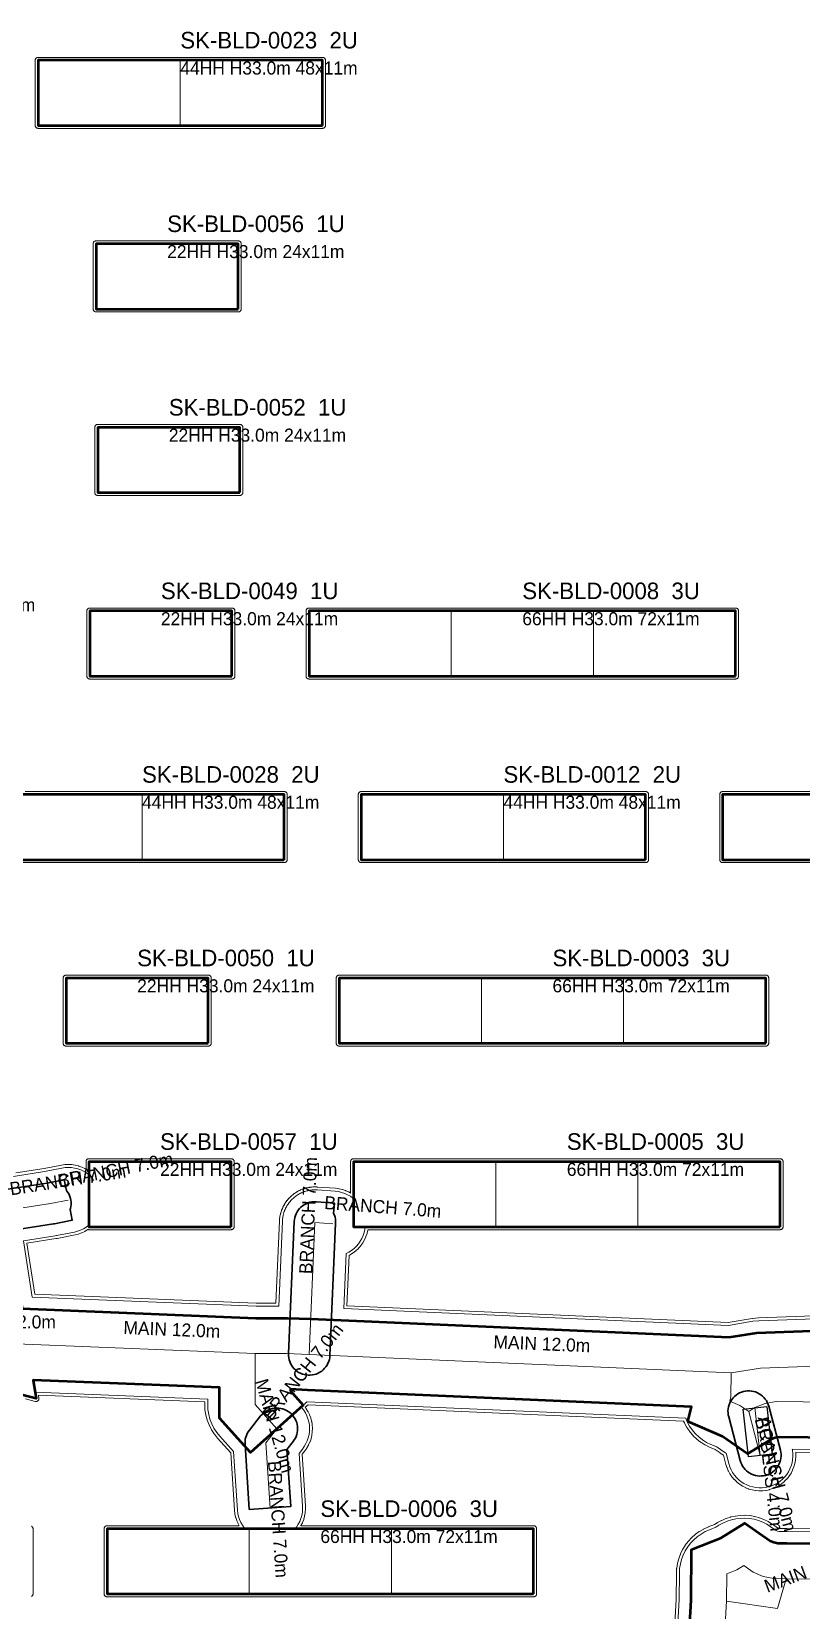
# Model space of a CAD drawing. Header units: metres. Extents: x 10 to 560, y 290 to 670.
# Drawn here: x 88.9 to 153.8, y 362.1 to 495.4 of the extents above; entities that cross this region are included whole.
import ezdxf

# ---------------------------------------------------------------- set-up
doc = ezdxf.new("R2010")
doc.units = ezdxf.units.M
for name, color, linetype, lineweight in [('A-BUILDING-LABEL', 7, 'CONTINUOUS', 18), ('A-BUILDING-OUTLINE', 7, 'CONTINUOUS', 50), ('A-UNIT-LINE', 4, 'CONTINUOUS', 18), ('C-ROAD-ACCESS', 4, 'CONTINUOUS', 25), ('C-ROAD-BRANCH', 2, 'CONTINUOUS', 35), ('C-ROAD-CENTER', 8, 'CONTINUOUS', 18), ('C-ROAD-LABEL', 2, 'CONTINUOUS', 18), ('C-ROAD-MAIN', 30, 'CONTINUOUS', 50), ('C-SIDEWALK', 8, 'CONTINUOUS', 18), ('L-OPEN-SPACE', 8, 'CONTINUOUS', 13)]:
    doc.layers.add(name, color=color, linetype=linetype, lineweight=lineweight)

msp = doc.modelspace()

# ---------------------------------------------------------------- linework, layer by layer
at = {"layer": 'A-BUILDING-OUTLINE'}
for points in [[(113.42, 487.48), (113.42, 492.98), (89.42, 492.98), (89.42, 487.48)], [(106.31, 471.98), (106.31, 477.48), (94.31, 477.48), (94.31, 471.98)], [(106.45, 456.48), (106.45, 461.98), (94.45, 461.98), (94.45, 456.48)], [(105.78, 440.98), (105.78, 446.48), (93.78, 446.48), (93.78, 440.98)], [(148.28, 440.98), (148.28, 446.48), (112.28, 446.48), (112.28, 440.98)], [(110.19, 425.48), (110.19, 430.98), (86.19, 430.98), (86.19, 425.48)], [(140.69, 425.48), (140.69, 430.98), (116.69, 430.98), (116.69, 425.48)], [(171.19, 425.48), (171.19, 430.98), (147.19, 430.98), (147.19, 425.48)], [(103.78, 409.98), (103.78, 415.48), (91.78, 415.48), (91.78, 409.98)], [(150.83, 409.98), (150.83, 415.48), (114.83, 415.48), (114.83, 409.98)], [(105.71, 394.48), (105.71, 399.98), (93.71, 399.98), (93.71, 394.48)], [(152.04, 394.48), (152.04, 399.98), (116.04, 399.98), (116.04, 394.48)], [(131.24, 363.48), (131.24, 368.98), (95.24, 368.98), (95.24, 363.48)]]:
    msp.add_lwpolyline(points, close=True, dxfattribs=at)
at = {"layer": 'A-UNIT-LINE'}
for points in [[(101.42, 487.48), (101.42, 492.98)], [(124.28, 440.98), (124.28, 446.48)], [(136.28, 440.98), (136.28, 446.48)], [(98.19, 425.48), (98.19, 430.98)], [(128.69, 425.48), (128.69, 430.98)], [(126.83, 409.98), (126.83, 415.48)], [(138.83, 409.98), (138.83, 415.48)], [(128.04, 394.48), (128.04, 399.98)], [(140.04, 394.48), (140.04, 399.98)], [(107.24, 363.48), (107.24, 368.98)], [(119.24, 363.48), (119.24, 368.98)]]:
    msp.add_lwpolyline(points, dxfattribs=at)
at = {"layer": 'C-ROAD-ACCESS'}
msp.add_lwpolyline([(148.93, 379.09), (150.91, 379.32), (151.36, 375.29), (149.38, 375.07)], close=True, dxfattribs=at)
at = {"layer": 'C-ROAD-BRANCH'}
msp.add_lwpolyline([(83.53, 397.14), (90.15, 398.17), (91.62, 398.46), (91.8, 397.56), (91.85, 397.5), (91.94, 397.36), (92.03, 397.21), (92.09, 397.05), (92.14, 396.88), (92.18, 396.72), (92.2, 396.55), (92.2, 396.37), (92.18, 396.2), (92.15, 396.03), (92.12, 395.93), (92.3, 395.03), (90.79, 394.73), (90.79, 394.73), (90.72, 394.72), (84.07, 393.68)], dxfattribs=at)
for points in [[(111.37, 395.89), (111.48, 396.02), (111.6, 396.14), (111.73, 396.25), (111.88, 396.35), (112.03, 396.43), (112.18, 396.5), (112.35, 396.55), (112.52, 396.58), (112.69, 396.6), (112.86, 396.6), (112.92, 396.59), (112.92, 396.6), (114.42, 396.48), (114.36, 395.61), (114.36, 395.61), (114.43, 395.45), (114.48, 395.29), (114.51, 395.12), (114.53, 394.95), (114.53, 394.77), (114.04, 383.62), (114.03, 383.45), (114, 383.28), (113.95, 383.12), (113.88, 382.96), (113.8, 382.81), (113.71, 382.66), (113.6, 382.53), (113.48, 382.41), (113.35, 382.3), (113.2, 382.2), (113.05, 382.12), (112.89, 382.05), (112.73, 382), (112.56, 381.97), (112.39, 381.95), (112.22, 381.95), (112.05, 381.97), (111.88, 382), (111.72, 382.05), (111.56, 382.11), (111.4, 382.19), (111.26, 382.29), (111.13, 382.4), (111.01, 382.52), (110.9, 382.65), (110.8, 382.79), (110.72, 382.94), (110.65, 383.1), (110.6, 383.26), (110.57, 383.43), (110.55, 383.6), (110.55, 383.78), (111.03, 394.93), (111.05, 395.1), (111.08, 395.27), (111.13, 395.43), (111.2, 395.59), (111.28, 395.74)], [(152.03, 374.61), (151.96, 374.46), (151.88, 374.3), (151.79, 374.16), (151.68, 374.02), (151.56, 373.9), (151.43, 373.79), (151.29, 373.69), (151.14, 373.61), (150.98, 373.54), (150.82, 373.49), (150.65, 373.46), (150.48, 373.44), (150.31, 373.43), (150.14, 373.45), (149.97, 373.48), (149.8, 373.53), (149.64, 373.59), (149.49, 373.67), (149.35, 373.76), (149.21, 373.87), (149.09, 373.99), (148.98, 374.12), (148.88, 374.26), (148.8, 374.41), (148.73, 374.57), (148.68, 374.74), (147.7, 378.43), (147.66, 378.6), (147.65, 378.77), (147.64, 378.94), (147.66, 379.11), (147.69, 379.28), (147.74, 379.45), (147.8, 379.61), (147.88, 379.76), (147.97, 379.9), (148.08, 380.04), (148.2, 380.16), (148.33, 380.27), (148.47, 380.37), (148.62, 380.45), (148.78, 380.52), (148.94, 380.57), (149.11, 380.61), (149.28, 380.63), (149.46, 380.63), (149.63, 380.61), (149.8, 380.58), (149.96, 380.54), (150.12, 380.47), (150.27, 380.39), (150.42, 380.3), (150.55, 380.19), (150.67, 380.07), (150.78, 379.94), (150.88, 379.8), (150.96, 379.65), (151.03, 379.49), (151.08, 379.33), (152.06, 375.63), (152.1, 375.46), (152.12, 375.29), (152.12, 375.12), (152.1, 374.95), (152.07, 374.78)], [(106.9, 376.54), (106.94, 376.71), (107, 376.87), (107.07, 377.03), (107.15, 377.18), (107.25, 377.32), (108.2, 378.51), (108.32, 378.64), (108.44, 378.76), (108.58, 378.86), (108.72, 378.95), (108.88, 379.03), (109.04, 379.09), (109.2, 379.13), (109.37, 379.16), (109.55, 379.17), (109.72, 379.17), (109.89, 379.15), (110.05, 379.11), (110.22, 379.05), (110.37, 378.98), (110.52, 378.89), (110.66, 378.79), (110.79, 378.68), (110.91, 378.56), (111.01, 378.42), (111.1, 378.27), (111.18, 378.12), (111.24, 377.96), (111.28, 377.79), (111.31, 377.62), (111.32, 377.45), (111.32, 377.28), (111.29, 377.11), (111.26, 376.94), (111.2, 376.78), (111.13, 376.62), (111.04, 376.48), (110.94, 376.34), (110.42, 375.67), (110.74, 370.85), (107.24, 370.62), (106.88, 376.11), (106.88, 376.11), (106.88, 376.2), (106.88, 376.37)]]:
    msp.add_lwpolyline(points, close=True, dxfattribs=at)
at = {"layer": 'C-ROAD-CENTER'}
for points in [[(147.92, 382.14), (150.39, 382.55), (179.1, 383.58), (181.15, 413.11), (181.35, 425.21), (181.52, 432.83), (181.73, 442.6), (182.38, 471.97), (182.62, 475.18), (183.81, 491.04)], [(83.8, 395.41), (90.45, 396.45)], [(90.45, 396.45), (91.96, 396.74)], [(112.3, 383.7), (112.78, 394.85)], [(112.78, 394.85), (114.29, 394.74)], [(107.73, 383.78), (85.47, 384.68)], [(107.73, 383.78), (110.39, 383.78), (112.3, 383.7), (147.92, 382.14)], [(109.57, 377.42), (107.73, 379.47), (107.73, 383.78)], [(147.92, 382.14), (147.88, 380.14), (147.79, 379.77), (148.64, 379.4), (149.39, 378.88), (149.92, 379.21), (150.78, 379.55), (151.7, 379.72), (176.63, 379.43)], [(149.39, 378.88), (150.37, 375.18)], [(150.37, 375.18), (149.92, 379.21)], [(109.57, 377.42), (108.63, 376.23)], [(108.63, 376.23), (108.99, 370.73)], [(176.45, 364.47), (152.56, 364.76), (151.52, 364.77), (150.61, 364.96), (149.76, 365.33), (148.97, 365.87), (148.4, 365.52), (147.54, 365.18), (147.51, 362.86)], [(147.51, 362.86), (151.82, 362.25), (152.56, 364.76)], [(147.51, 362.86), (145.67, 330.05)]]:
    msp.add_lwpolyline(points, dxfattribs=at)
at = {"layer": 'C-ROAD-MAIN'}
for points in [[(176.3, 376.43), (151.96, 376.72), (151.63, 376.66), (151.27, 376.52), (149.3, 375.3), (147.18, 376.77), (144.24, 378.04), (144.56, 379.29), (112.16, 380.7), (110.73, 380.76), (110.73, 380.63), (111.8, 379.43), (107.34, 375.42), (104.73, 378.32), (104.73, 380.9), (89, 381.53), (89.24, 379.98), (67.24, 385.48), (67.66, 388.4), (81.94, 387.82), (80.83, 394.95), (78.68, 408.78), (78.68, 505.01)], [(84.68, 504.38), (84.68, 409.24), (86.76, 395.87), (88.06, 387.58), (88.06, 387.58), (88.06, 387.58), (107.79, 386.78), (110.46, 386.78), (112.43, 386.7), (147.74, 385.15), (150.08, 385.54), (176.29, 386.48), (178.15, 413.24), (178.35, 425.27), (178.52, 432.9), (178.74, 442.67), (179.38, 472.11), (179.63, 475.41), (180.8, 490.99), (179.27, 504.93)], [(142.83, 332.92), (144.52, 362.96), (144.56, 367.23), (147.06, 368.22), (149.06, 369.45), (151.21, 367.97), (151.52, 367.84), (151.85, 367.77), (152.6, 367.76), (176.19, 367.48)]]:
    msp.add_lwpolyline(points, dxfattribs=at)
at = {"layer": 'C-SIDEWALK'}
for points in [[(87.33, 398.74), (89.97, 399.16), (91.43, 399.44), (91.69, 399.48), (91.96, 399.49), (92.23, 399.48), (92.5, 399.44), (92.76, 399.37), (93.02, 399.28), (93.26, 399.17), (93.49, 399.03), (93.71, 398.87), (93.71, 398.86), (93.71, 394.62), (93.7, 394.61), (93.48, 394.45), (93.25, 394.32), (93, 394.2), (92.75, 394.11), (92.49, 394.04), (90.98, 393.75), (90.93, 393.74), (90.87, 393.73), (88.17, 393.31), (88.92, 388.54), (107.81, 387.78), (109.72, 387.78), (110.04, 394.97), (110.04, 395.01), (110.04, 395.06), (110.05, 395.15), (110.06, 395.24), (110.07, 395.28), (110.07, 395.33), (110.09, 395.42), (110.11, 395.5), (110.12, 395.55), (110.13, 395.59), (110.16, 395.68), (110.19, 395.76), (110.21, 395.8), (110.22, 395.85), (110.26, 395.93), (110.29, 396.01), (110.31, 396.05), (110.33, 396.09), (110.37, 396.17), (110.42, 396.25), (110.44, 396.29), (110.46, 396.33), (110.52, 396.4), (110.57, 396.48), (110.59, 396.51), (110.62, 396.55), (110.68, 396.62), (110.74, 396.69), (110.77, 396.72), (110.8, 396.75), (110.86, 396.81), (110.93, 396.88), (110.96, 396.91), (110.99, 396.94), (111.06, 396.99), (111.13, 397.05), (111.17, 397.08), (111.2, 397.1), (111.28, 397.15), (111.36, 397.2), (111.4, 397.22), (111.43, 397.25), (111.51, 397.29), (111.59, 397.33), (111.63, 397.35), (111.67, 397.37), (111.76, 397.4), (111.84, 397.44), (111.88, 397.45), (111.93, 397.46), (112.01, 397.49), (112.1, 397.51), (112.14, 397.52), (112.19, 397.54), (112.28, 397.55), (112.37, 397.57), (112.41, 397.57), (112.45, 397.58), (112.54, 397.59), (112.63, 397.6), (112.68, 397.6), (112.72, 397.6), (112.81, 397.6), (112.9, 397.6), (112.95, 397.59), (112.99, 397.59), (114.5, 397.48), (114.77, 397.45), (115.03, 397.39), (115.29, 397.3), (115.53, 397.19), (115.77, 397.06), (115.99, 396.9), (116.04, 396.85), (116.04, 394.48), (117.03, 394.48), (117, 394.26), (116.94, 394), (116.86, 393.74), (116.75, 393.5), (116.61, 393.26), (116.46, 393.04), (116.28, 392.84), (116.08, 392.65), (115.87, 392.49), (115.64, 392.34), (115.42, 392.23), (115.22, 387.57), (147.68, 386.16), (149.73, 386.5), (150.24, 386.55), (175.36, 387.45)], [(87.03, 394.14), (90.72, 394.72), (90.79, 394.73), (90.79, 394.73), (92.3, 395.03), (92.12, 395.93), (92.15, 396.03), (92.18, 396.2), (92.2, 396.37), (92.2, 396.55), (92.18, 396.72), (92.14, 396.88), (92.09, 397.05), (92.03, 397.21), (91.94, 397.36), (91.85, 397.5), (91.8, 397.56), (91.62, 398.46), (90.15, 398.17), (86.49, 397.6)], [(176.29, 386.48), (150.08, 385.54), (147.74, 385.15), (114.18, 386.62), (114.53, 394.77), (114.53, 394.95), (114.51, 395.12), (114.48, 395.29), (114.43, 395.45), (114.36, 395.61), (114.36, 395.61), (114.42, 396.48), (112.92, 396.6), (112.92, 396.59), (112.86, 396.6), (112.69, 396.6), (112.52, 396.58), (112.35, 396.55), (112.18, 396.5), (112.03, 396.43), (111.88, 396.35), (111.73, 396.25), (111.6, 396.14), (111.48, 396.02), (111.37, 395.89), (111.28, 395.74), (111.2, 395.59), (111.13, 395.43), (111.08, 395.27), (111.05, 395.1), (111.03, 394.93), (110.68, 386.77), (110.46, 386.78), (107.79, 386.78), (88.06, 387.58)], [(176.19, 375.43), (153.07, 375.71), (153.08, 375.62), (153.11, 375.35), (153.12, 375.08), (153.1, 374.81), (153.05, 374.55), (152.97, 374.29), (152.87, 374.04), (152.75, 373.8), (152.6, 373.57), (152.43, 373.36), (152.24, 373.17), (152.04, 373), (151.81, 372.84), (151.58, 372.71), (151.33, 372.61), (151.07, 372.52), (150.81, 372.47), (150.54, 372.44), (150.27, 372.43), (150, 372.46), (149.74, 372.51), (149.48, 372.58), (149.23, 372.68), (148.99, 372.81), (148.76, 372.95), (148.55, 373.12), (148.36, 373.31), (148.18, 373.52), (148.03, 373.74), (147.9, 373.97), (147.79, 374.22), (147.71, 374.48), (147.48, 375.37), (147.44, 375.39), (147.12, 375.59), (146.69, 375.89), (146.19, 376.1), (145.83, 376.28), (145.49, 376.5), (145.17, 376.75), (144.88, 377.02), (144.62, 377.33), (144.39, 377.66), (144.19, 378.02), (144.07, 378.31), (112.12, 379.7), (112.11, 379.7), (111.62, 379.26), (111.67, 379.2), (111.84, 378.99), (111.98, 378.76), (112.1, 378.52), (112.19, 378.26), (112.26, 378), (112.31, 377.74), (112.32, 377.47), (112.31, 377.2), (112.28, 376.93), (112.22, 376.67), (112.13, 376.41), (112.02, 376.17), (111.88, 375.93), (111.73, 375.71), (111.44, 375.35), (111.73, 370.92), (111.74, 370.65), (111.72, 370.38), (111.67, 370.11), (111.59, 369.85), (111.5, 369.6), (111.37, 369.36), (111.23, 369.13), (111.11, 368.98), (106.87, 368.98), (106.81, 369.06), (106.66, 369.28), (106.52, 369.52), (106.42, 369.76), (106.33, 370.02), (106.28, 370.28), (106.25, 370.55), (105.92, 375.51), (104.75, 376.8), (104.49, 377.12), (104.26, 377.48), (104.07, 377.85), (103.92, 378.24), (103.82, 378.64), (103.75, 379.06), (103.73, 379.47), (103.73, 379.94), (89.15, 380.53), (89, 381.53), (104.73, 380.9), (104.73, 378.32), (106.89, 375.92), (107.24, 370.62), (110.74, 370.85), (110.42, 375.67), (110.94, 376.34), (111.04, 376.48), (111.13, 376.62), (111.2, 376.78), (111.26, 376.94), (111.29, 377.11), (111.32, 377.28), (111.32, 377.45), (111.31, 377.62), (111.28, 377.79), (111.24, 377.96), (111.18, 378.12), (111.1, 378.27), (111.01, 378.42), (110.91, 378.56), (110.87, 378.59), (111.8, 379.43), (110.73, 380.63), (110.73, 380.76), (112.16, 380.7), (144.56, 379.29), (144.24, 378.04), (147.18, 376.77), (148.36, 375.95), (148.68, 374.74), (148.73, 374.57), (148.8, 374.41), (148.88, 374.26), (148.98, 374.12), (149.09, 373.99), (149.21, 373.87), (149.35, 373.76), (149.49, 373.67), (149.64, 373.59), (149.8, 373.53), (149.97, 373.48), (150.14, 373.45), (150.31, 373.43), (150.48, 373.44), (150.65, 373.46), (150.82, 373.49), (150.98, 373.54), (151.14, 373.61), (151.29, 373.69), (151.43, 373.79), (151.56, 373.9), (151.68, 374.02), (151.79, 374.16), (151.88, 374.3), (151.96, 374.46), (152.03, 374.61), (152.07, 374.78), (152.1, 374.95), (152.12, 375.12), (152.12, 375.29), (152.1, 375.46), (152.06, 375.63), (151.78, 376.69), (151.96, 376.72), (176.3, 376.43)], [(141.88, 333.91), (143.52, 363), (143.54, 365.22), (143.56, 365.62), (143.62, 366.01), (143.73, 366.39), (143.86, 366.76), (144.04, 367.11), (144.24, 367.45), (144.48, 367.76), (144.75, 368.05), (145.05, 368.31), (145.37, 368.54), (145.71, 368.74), (146.07, 368.9), (146.61, 369.12), (146.87, 369.28), (147.21, 369.46), (147.56, 369.62), (147.93, 369.73), (148.31, 369.82), (148.69, 369.86), (149.07, 369.87), (149.46, 369.84), (149.84, 369.78), (150.21, 369.67), (150.57, 369.54), (150.92, 369.37), (151.24, 369.16), (151.7, 368.85), (151.82, 368.79), (151.96, 368.76), (152.61, 368.76), (176.11, 368.48)], [(176.19, 367.48), (152.6, 367.76), (151.85, 367.77), (151.52, 367.84), (151.21, 367.97), (149.06, 369.45), (147.06, 368.22), (144.56, 367.23), (144.52, 362.96), (142.83, 332.92)]]:
    msp.add_lwpolyline(points, dxfattribs=at)
at = {"layer": 'L-OPEN-SPACE'}
for points in [[(89.17, 487.46), (89.18, 487.44), (89.18, 487.41), (89.19, 487.39), (89.2, 487.37), (89.21, 487.35), (89.23, 487.33), (89.24, 487.31), (89.26, 487.29), (89.28, 487.28), (89.3, 487.26), (89.33, 487.25), (89.35, 487.25), (89.37, 487.24), (89.4, 487.24), (89.42, 487.23), (113.42, 487.23), (113.45, 487.24), (113.47, 487.24), (113.49, 487.25), (113.52, 487.25), (113.54, 487.26), (113.56, 487.28), (113.58, 487.29), (113.6, 487.31), (113.61, 487.33), (113.63, 487.35), (113.64, 487.37), (113.65, 487.39), (113.66, 487.41), (113.67, 487.44), (113.67, 487.46), (113.67, 487.48), (113.67, 492.98), (113.67, 493.01), (113.67, 493.03), (113.66, 493.06), (113.65, 493.08), (113.64, 493.1), (113.63, 493.12), (113.61, 493.14), (113.6, 493.16), (113.58, 493.18), (113.56, 493.19), (113.54, 493.2), (113.52, 493.22), (113.49, 493.22), (113.47, 493.23), (113.45, 493.23), (113.42, 493.23), (89.42, 493.23), (89.4, 493.23), (89.37, 493.23), (89.35, 493.22), (89.33, 493.22), (89.3, 493.2), (89.28, 493.19), (89.26, 493.18), (89.24, 493.16), (89.23, 493.14), (89.21, 493.12), (89.2, 493.1), (89.19, 493.08), (89.18, 493.06), (89.18, 493.03), (89.17, 493.01), (89.17, 492.98), (89.17, 487.48)], [(94.29, 477.73), (94.26, 477.73), (94.24, 477.72), (94.22, 477.72), (94.19, 477.7), (94.17, 477.69), (94.15, 477.68), (94.13, 477.66), (94.12, 477.64), (94.1, 477.62), (94.09, 477.6), (94.08, 477.58), (94.07, 477.56), (94.07, 477.53), (94.06, 477.51), (94.06, 477.48), (94.06, 471.98), (94.06, 471.96), (94.07, 471.94), (94.07, 471.91), (94.08, 471.89), (94.09, 471.87), (94.1, 471.85), (94.12, 471.83), (94.13, 471.81), (94.15, 471.79), (94.17, 471.78), (94.19, 471.76), (94.22, 471.75), (94.24, 471.75), (94.26, 471.74), (94.29, 471.74), (94.31, 471.73), (106.31, 471.73), (106.34, 471.74), (106.36, 471.74), (106.38, 471.75), (106.41, 471.75), (106.43, 471.76), (106.45, 471.78), (106.47, 471.79), (106.49, 471.81), (106.5, 471.83), (106.52, 471.85), (106.53, 471.87), (106.54, 471.89), (106.55, 471.91), (106.56, 471.94), (106.56, 471.96), (106.56, 471.98), (106.56, 477.48), (106.56, 477.51), (106.56, 477.53), (106.55, 477.56), (106.54, 477.58), (106.53, 477.6), (106.52, 477.62), (106.5, 477.64), (106.49, 477.66), (106.47, 477.68), (106.45, 477.69), (106.43, 477.7), (106.41, 477.72), (106.38, 477.72), (106.36, 477.73), (106.34, 477.73), (106.31, 477.73), (94.31, 477.73)], [(94.2, 456.46), (94.2, 456.44), (94.21, 456.41), (94.22, 456.39), (94.23, 456.37), (94.24, 456.35), (94.25, 456.33), (94.27, 456.31), (94.29, 456.29), (94.31, 456.28), (94.33, 456.26), (94.35, 456.25), (94.37, 456.25), (94.4, 456.24), (94.42, 456.24), (94.45, 456.23), (106.45, 456.23), (106.47, 456.24), (106.5, 456.24), (106.52, 456.25), (106.54, 456.25), (106.56, 456.26), (106.59, 456.28), (106.61, 456.29), (106.62, 456.31), (106.64, 456.33), (106.65, 456.35), (106.67, 456.37), (106.68, 456.39), (106.69, 456.41), (106.69, 456.44), (106.7, 456.46), (106.7, 456.48), (106.7, 461.98), (106.7, 462.01), (106.69, 462.03), (106.69, 462.06), (106.68, 462.08), (106.67, 462.1), (106.65, 462.12), (106.64, 462.14), (106.62, 462.16), (106.61, 462.18), (106.59, 462.19), (106.56, 462.2), (106.54, 462.22), (106.52, 462.22), (106.5, 462.23), (106.47, 462.23), (106.45, 462.23), (94.45, 462.23), (94.42, 462.23), (94.4, 462.23), (94.37, 462.22), (94.35, 462.22), (94.33, 462.2), (94.31, 462.19), (94.29, 462.18), (94.27, 462.16), (94.25, 462.14), (94.24, 462.12), (94.23, 462.1), (94.22, 462.08), (94.21, 462.06), (94.2, 462.03), (94.2, 462.01), (94.2, 461.98), (94.2, 456.48)], [(93.53, 440.96), (93.53, 440.94), (93.54, 440.91), (93.55, 440.89), (93.56, 440.87), (93.57, 440.85), (93.59, 440.83), (93.6, 440.81), (93.62, 440.79), (93.64, 440.78), (93.66, 440.76), (93.68, 440.75), (93.71, 440.75), (93.73, 440.74), (93.76, 440.74), (93.78, 440.73), (105.78, 440.73), (105.8, 440.74), (105.83, 440.74), (105.85, 440.75), (105.88, 440.75), (105.9, 440.76), (105.92, 440.78), (105.94, 440.79), (105.96, 440.81), (105.97, 440.83), (105.99, 440.85), (106, 440.87), (106.01, 440.89), (106.02, 440.91), (106.02, 440.94), (106.03, 440.96), (106.03, 440.98), (106.03, 446.48), (106.03, 446.51), (106.02, 446.53), (106.02, 446.56), (106.01, 446.58), (106, 446.6), (105.99, 446.62), (105.97, 446.64), (105.96, 446.66), (105.94, 446.68), (105.92, 446.69), (105.9, 446.7), (105.88, 446.72), (105.85, 446.72), (105.83, 446.73), (105.8, 446.73), (105.78, 446.73), (93.78, 446.73), (93.76, 446.73), (93.73, 446.73), (93.71, 446.72), (93.68, 446.72), (93.66, 446.7), (93.64, 446.69), (93.62, 446.68), (93.6, 446.66), (93.59, 446.64), (93.57, 446.62), (93.56, 446.6), (93.55, 446.58), (93.54, 446.56), (93.53, 446.53), (93.53, 446.51), (93.53, 446.48), (93.53, 440.98)], [(112.03, 440.96), (112.03, 440.94), (112.04, 440.91), (112.05, 440.89), (112.06, 440.87), (112.07, 440.85), (112.09, 440.83), (112.1, 440.81), (112.12, 440.79), (112.14, 440.78), (112.16, 440.76), (112.18, 440.75), (112.21, 440.75), (112.23, 440.74), (112.26, 440.74), (112.28, 440.73), (148.28, 440.73), (148.3, 440.74), (148.33, 440.74), (148.35, 440.75), (148.38, 440.75), (148.4, 440.76), (148.42, 440.78), (148.44, 440.79), (148.46, 440.81), (148.47, 440.83), (148.49, 440.85), (148.5, 440.87), (148.51, 440.89), (148.52, 440.91), (148.52, 440.94), (148.53, 440.96), (148.53, 440.98), (148.53, 446.48), (148.53, 446.51), (148.52, 446.53), (148.52, 446.56), (148.51, 446.58), (148.5, 446.6), (148.49, 446.62), (148.47, 446.64), (148.46, 446.66), (148.44, 446.68), (148.42, 446.69), (148.4, 446.7), (148.38, 446.72), (148.35, 446.72), (148.33, 446.73), (148.3, 446.73), (148.28, 446.73), (112.28, 446.73), (112.26, 446.73), (112.23, 446.73), (112.21, 446.72), (112.18, 446.72), (112.16, 446.7), (112.14, 446.69), (112.12, 446.68), (112.1, 446.66), (112.09, 446.64), (112.07, 446.62), (112.06, 446.6), (112.05, 446.58), (112.04, 446.56), (112.03, 446.53), (112.03, 446.51), (112.03, 446.48), (112.03, 440.98)], [(116.44, 425.46), (116.45, 425.44), (116.45, 425.41), (116.46, 425.39), (116.47, 425.37), (116.48, 425.35), (116.5, 425.33), (116.51, 425.31), (116.53, 425.29), (116.55, 425.28), (116.57, 425.26), (116.6, 425.25), (116.62, 425.25), (116.64, 425.24), (116.67, 425.24), (116.69, 425.23), (140.69, 425.23), (140.72, 425.24), (140.74, 425.24), (140.76, 425.25), (140.79, 425.25), (140.81, 425.26), (140.83, 425.28), (140.85, 425.29), (140.87, 425.31), (140.88, 425.33), (140.9, 425.35), (140.91, 425.37), (140.92, 425.39), (140.93, 425.41), (140.94, 425.44), (140.94, 425.46), (140.94, 425.48), (140.94, 430.98), (140.94, 431.01), (140.94, 431.03), (140.93, 431.06), (140.92, 431.08), (140.91, 431.1), (140.9, 431.12), (140.88, 431.14), (140.87, 431.16), (140.85, 431.18), (140.83, 431.19), (140.81, 431.2), (140.79, 431.22), (140.76, 431.22), (140.74, 431.23), (140.72, 431.23), (140.69, 431.23), (116.69, 431.23), (116.67, 431.23), (116.64, 431.23), (116.62, 431.22), (116.6, 431.22), (116.57, 431.2), (116.55, 431.19), (116.53, 431.18), (116.51, 431.16), (116.5, 431.14), (116.48, 431.12), (116.47, 431.1), (116.46, 431.08), (116.45, 431.06), (116.45, 431.03), (116.44, 431.01), (116.44, 430.98), (116.44, 425.48)], [(91.53, 409.96), (91.54, 409.94), (91.54, 409.91), (91.55, 409.89), (91.56, 409.87), (91.57, 409.85), (91.59, 409.83), (91.6, 409.81), (91.62, 409.79), (91.64, 409.78), (91.66, 409.76), (91.69, 409.75), (91.71, 409.75), (91.73, 409.74), (91.76, 409.74), (91.78, 409.73), (103.78, 409.73), (103.81, 409.74), (103.83, 409.74), (103.85, 409.75), (103.88, 409.75), (103.9, 409.76), (103.92, 409.78), (103.94, 409.79), (103.96, 409.81), (103.97, 409.83), (103.99, 409.85), (104, 409.87), (104.01, 409.89), (104.02, 409.91), (104.03, 409.94), (104.03, 409.96), (104.03, 409.98), (104.03, 415.48), (104.03, 415.51), (104.03, 415.53), (104.02, 415.56), (104.01, 415.58), (104, 415.6), (103.99, 415.62), (103.97, 415.64), (103.96, 415.66), (103.94, 415.68), (103.92, 415.69), (103.9, 415.7), (103.88, 415.72), (103.85, 415.72), (103.83, 415.73), (103.81, 415.73), (103.78, 415.73), (91.78, 415.73), (91.76, 415.73), (91.73, 415.73), (91.71, 415.72), (91.69, 415.72), (91.66, 415.7), (91.64, 415.69), (91.62, 415.68), (91.6, 415.66), (91.59, 415.64), (91.57, 415.62), (91.56, 415.6), (91.55, 415.58), (91.54, 415.56), (91.54, 415.53), (91.53, 415.51), (91.53, 415.48), (91.53, 409.98)], [(114.58, 409.96), (114.58, 409.94), (114.59, 409.91), (114.6, 409.89), (114.61, 409.87), (114.62, 409.85), (114.64, 409.83), (114.65, 409.81), (114.67, 409.79), (114.69, 409.78), (114.71, 409.76), (114.73, 409.75), (114.76, 409.75), (114.78, 409.74), (114.8, 409.74), (114.83, 409.73), (150.83, 409.73), (150.85, 409.74), (150.88, 409.74), (150.9, 409.75), (150.92, 409.75), (150.95, 409.76), (150.97, 409.78), (150.99, 409.79), (151.01, 409.81), (151.02, 409.83), (151.04, 409.85), (151.05, 409.87), (151.06, 409.89), (151.07, 409.91), (151.07, 409.94), (151.08, 409.96), (151.08, 409.98), (151.08, 415.48), (151.08, 415.51), (151.07, 415.53), (151.07, 415.56), (151.06, 415.58), (151.05, 415.6), (151.04, 415.62), (151.02, 415.64), (151.01, 415.66), (150.99, 415.68), (150.97, 415.69), (150.95, 415.7), (150.92, 415.72), (150.9, 415.72), (150.88, 415.73), (150.85, 415.73), (150.83, 415.73), (114.83, 415.73), (114.8, 415.73), (114.78, 415.73), (114.76, 415.72), (114.73, 415.72), (114.71, 415.7), (114.69, 415.69), (114.67, 415.68), (114.65, 415.66), (114.64, 415.64), (114.62, 415.62), (114.61, 415.6), (114.6, 415.58), (114.59, 415.56), (114.58, 415.53), (114.58, 415.51), (114.58, 415.48), (114.58, 409.98)]]:
    msp.add_lwpolyline(points, close=True, dxfattribs=at)
for points in [[(86.19, 425.23), (110.19, 425.23), (110.22, 425.24), (110.24, 425.24), (110.26, 425.25), (110.29, 425.25), (110.31, 425.26), (110.33, 425.28), (110.35, 425.29), (110.37, 425.31), (110.38, 425.33), (110.4, 425.35), (110.41, 425.37), (110.42, 425.39), (110.43, 425.41), (110.44, 425.44), (110.44, 425.46), (110.44, 425.48), (110.44, 430.98), (110.44, 431.01), (110.44, 431.03), (110.43, 431.06), (110.42, 431.08), (110.41, 431.1), (110.4, 431.12), (110.38, 431.14), (110.37, 431.16), (110.35, 431.18), (110.33, 431.19), (110.31, 431.2), (110.29, 431.22), (110.26, 431.22), (110.24, 431.23), (110.22, 431.23), (110.19, 431.23), (88.32, 431.23)], [(169.74, 431.23), (147.19, 431.23), (147.17, 431.23), (147.14, 431.23), (147.12, 431.22), (147.1, 431.22), (147.07, 431.2), (147.05, 431.19), (147.03, 431.18), (147.01, 431.16), (147, 431.14), (146.98, 431.12), (146.97, 431.1), (146.96, 431.08), (146.95, 431.06), (146.95, 431.03), (146.94, 431.01), (146.94, 430.98), (146.94, 425.48), (146.94, 425.46), (146.95, 425.44), (146.95, 425.41), (146.96, 425.39), (146.97, 425.37), (146.98, 425.35), (147, 425.33), (147.01, 425.31), (147.03, 425.29), (147.05, 425.28), (147.07, 425.26), (147.1, 425.25), (147.12, 425.25), (147.14, 425.24), (147.17, 425.24), (147.19, 425.23), (171.19, 425.23)], [(175.12, 387.69), (150.23, 386.8), (150.22, 386.8), (149.7, 386.75), (149.69, 386.74), (147.67, 386.41), (115.48, 387.81), (115.66, 392.07), (115.75, 392.12), (115.78, 392.13), (116, 392.27), (116.02, 392.29), (116.24, 392.45), (116.26, 392.47), (116.45, 392.66), (116.47, 392.67), (116.65, 392.88), (116.66, 392.9), (116.82, 393.12), (116.83, 393.14), (116.96, 393.37), (116.97, 393.39), (117.08, 393.64), (117.09, 393.66), (117.18, 393.92), (117.18, 393.94), (117.24, 394.21), (117.25, 394.23), (117.25, 394.23), (152.04, 394.23), (152.07, 394.24), (152.09, 394.24), (152.11, 394.25), (152.14, 394.25), (152.16, 394.26), (152.18, 394.28), (152.2, 394.29), (152.22, 394.31), (152.23, 394.33), (152.25, 394.35), (152.26, 394.37), (152.27, 394.39), (152.28, 394.41), (152.29, 394.44), (152.29, 394.46), (152.29, 394.48), (152.29, 399.98), (152.29, 400.01), (152.29, 400.03), (152.28, 400.06), (152.27, 400.08), (152.26, 400.1), (152.25, 400.12), (152.23, 400.14), (152.22, 400.16), (152.2, 400.18), (152.18, 400.19), (152.16, 400.2), (152.14, 400.22), (152.11, 400.22), (152.09, 400.23), (152.07, 400.23), (152.04, 400.23), (116.04, 400.23), (116.02, 400.23), (115.99, 400.23), (115.97, 400.22), (115.95, 400.22), (115.92, 400.2), (115.9, 400.19), (115.88, 400.18), (115.86, 400.16), (115.85, 400.14), (115.83, 400.12), (115.82, 400.1), (115.81, 400.08), (115.8, 400.06), (115.8, 400.03), (115.79, 400.01), (115.79, 399.98), (115.79, 397.33), (115.66, 397.41), (115.63, 397.42), (115.39, 397.53), (115.37, 397.54), (115.11, 397.62), (115.09, 397.63), (114.82, 397.69), (114.8, 397.69), (114.53, 397.73), (114.52, 397.73), (113.01, 397.84), (113, 397.84), (112.96, 397.84), (112.93, 397.85), (112.9, 397.85), (112.81, 397.85), (112.73, 397.85), (112.7, 397.85), (112.67, 397.85), (112.63, 397.85), (112.61, 397.85), (112.52, 397.84), (112.43, 397.83), (112.41, 397.83), (112.37, 397.82), (112.34, 397.82), (112.31, 397.81), (112.23, 397.8), (112.14, 397.78), (112.12, 397.78), (112.09, 397.77), (112.05, 397.76), (112.03, 397.75), (111.94, 397.73), (111.86, 397.7), (111.84, 397.7), (111.8, 397.68), (111.77, 397.67), (111.75, 397.67), (111.67, 397.63), (111.58, 397.6), (111.56, 397.59), (111.53, 397.57), (111.5, 397.56), (111.47, 397.55), (111.4, 397.51), (111.32, 397.47), (111.3, 397.46), (111.27, 397.44), (111.24, 397.42), (111.22, 397.41), (111.14, 397.36), (111.07, 397.31), (111.05, 397.3), (111.02, 397.28), (110.99, 397.26), (110.97, 397.24), (110.91, 397.19), (110.84, 397.13), (110.82, 397.12), (110.79, 397.09), (110.77, 397.07), (110.75, 397.05), (110.69, 396.99), (110.62, 396.93), (110.61, 396.91), (110.58, 396.89), (110.56, 396.86), (110.54, 396.84), (110.49, 396.78), (110.43, 396.71), (110.41, 396.69), (110.39, 396.66), (110.37, 396.63), (110.36, 396.61), (110.31, 396.54), (110.26, 396.47), (110.25, 396.45), (110.23, 396.42), (110.21, 396.39), (110.2, 396.37), (110.16, 396.29), (110.11, 396.22), (110.1, 396.19), (110.09, 396.16), (110.07, 396.13), (110.06, 396.11), (110.03, 396.03), (109.99, 395.95), (109.98, 395.92), (109.97, 395.89), (109.96, 395.86), (109.95, 395.83), (109.92, 395.75), (109.9, 395.67), (109.89, 395.64), (109.88, 395.61), (109.87, 395.58), (109.87, 395.55), (109.85, 395.47), (109.83, 395.38), (109.83, 395.36), (109.82, 395.32), (109.82, 395.29), (109.81, 395.26), (109.8, 395.18), (109.79, 395.09), (109.79, 395.07), (109.79, 395.03), (109.79, 394.99), (109.79, 394.98), (109.48, 388.03), (107.81, 388.03), (89.13, 388.79), (88.46, 393.1), (90.91, 393.48), (90.92, 393.48), (90.97, 393.49), (91.02, 393.5), (91.03, 393.5), (92.54, 393.8), (92.55, 393.8), (92.81, 393.87), (92.83, 393.87), (93.09, 393.96), (93.11, 393.97), (93.36, 394.09), (93.38, 394.1), (93.61, 394.24), (93.62, 394.25), (93.64, 394.25), (93.66, 394.24), (93.68, 394.24), (93.71, 394.23), (105.71, 394.23), (105.73, 394.24), (105.76, 394.24), (105.78, 394.25), (105.8, 394.25), (105.83, 394.26), (105.85, 394.28), (105.87, 394.29), (105.88, 394.31), (105.9, 394.33), (105.92, 394.35), (105.93, 394.37), (105.94, 394.39), (105.95, 394.41), (105.95, 394.44), (105.96, 394.46), (105.96, 394.48), (105.96, 399.98), (105.96, 400.01), (105.95, 400.03), (105.95, 400.06), (105.94, 400.08), (105.93, 400.1), (105.92, 400.12), (105.9, 400.14), (105.88, 400.16), (105.87, 400.18), (105.85, 400.19), (105.83, 400.2), (105.8, 400.22), (105.78, 400.22), (105.76, 400.23), (105.73, 400.23), (105.71, 400.23), (93.71, 400.23), (93.68, 400.23), (93.66, 400.23), (93.64, 400.22), (93.61, 400.22), (93.59, 400.2), (93.57, 400.19), (93.55, 400.18), (93.53, 400.16), (93.51, 400.14), (93.5, 400.12), (93.49, 400.1), (93.48, 400.08), (93.47, 400.06), (93.46, 400.03), (93.46, 400.01), (93.46, 399.98), (93.46, 399.34), (93.39, 399.38), (93.37, 399.39), (93.12, 399.51), (93.1, 399.52), (92.85, 399.61), (92.82, 399.62), (92.56, 399.68), (92.54, 399.69), (92.27, 399.73), (92.25, 399.73), (91.98, 399.74), (91.95, 399.74), (91.68, 399.73), (91.66, 399.73), (91.39, 399.69), (91.38, 399.69), (89.93, 399.4), (87.54, 399.03)], [(88.34, 379.95), (89.18, 379.74), (89.2, 379.73), (89.23, 379.73), (89.25, 379.73), (89.28, 379.73), (89.3, 379.74), (89.32, 379.74), (89.35, 379.75), (89.37, 379.77), (89.39, 379.78), (89.41, 379.79), (89.42, 379.81), (89.44, 379.83), (89.45, 379.85), (89.47, 379.87), (89.47, 379.9), (89.48, 379.92), (89.49, 379.94), (89.49, 379.97), (89.49, 379.99), (89.49, 380.02), (89.45, 380.27), (103.48, 379.7), (103.48, 379.47), (103.48, 379.46), (103.5, 379.04), (103.5, 379.02), (103.57, 378.6), (103.57, 378.58), (103.68, 378.17), (103.69, 378.15), (103.84, 377.76), (103.85, 377.74), (104.04, 377.36), (104.05, 377.34), (104.28, 376.99), (104.3, 376.97), (104.56, 376.64), (104.57, 376.63), (105.67, 375.4), (106, 370.54), (106, 370.52), (106.03, 370.26), (106.03, 370.23), (106.09, 369.97), (106.1, 369.94), (106.18, 369.69), (106.19, 369.66), (106.29, 369.42), (106.31, 369.39), (106.39, 369.23), (95.24, 369.23), (95.21, 369.23), (95.19, 369.23), (95.16, 369.22), (95.14, 369.22), (95.12, 369.2), (95.1, 369.19), (95.08, 369.18), (95.06, 369.16), (95.04, 369.14), (95.03, 369.12), (95.02, 369.1), (95.01, 369.08), (95, 369.06), (94.99, 369.03), (94.99, 369.01), (94.99, 368.98), (94.99, 363.48), (94.99, 363.46), (94.99, 363.44), (95, 363.41), (95.01, 363.39), (95.02, 363.37), (95.03, 363.35), (95.04, 363.33), (95.06, 363.31), (95.08, 363.29), (95.1, 363.28), (95.12, 363.26), (95.14, 363.25), (95.16, 363.25), (95.19, 363.24), (95.21, 363.24), (95.24, 363.23), (131.24, 363.23), (131.26, 363.24), (131.29, 363.24), (131.31, 363.25), (131.33, 363.25), (131.36, 363.26), (131.38, 363.28), (131.4, 363.29), (131.41, 363.31), (131.43, 363.33), (131.45, 363.35), (131.46, 363.37), (131.47, 363.39), (131.48, 363.41), (131.48, 363.44), (131.49, 363.46), (131.49, 363.48), (131.49, 368.98), (131.49, 369.01), (131.48, 369.03), (131.48, 369.06), (131.47, 369.08), (131.46, 369.1), (131.45, 369.12), (131.43, 369.14), (131.41, 369.16), (131.4, 369.18), (131.38, 369.19), (131.36, 369.2), (131.33, 369.22), (131.31, 369.22), (131.29, 369.23), (131.26, 369.23), (131.24, 369.23), (111.59, 369.23), (111.59, 369.25), (111.72, 369.49), (111.73, 369.51), (111.83, 369.76), (111.83, 369.78), (111.91, 370.04), (111.91, 370.07), (111.96, 370.33), (111.97, 370.36), (111.99, 370.63), (111.99, 370.65), (111.98, 370.92), (111.98, 370.93), (111.7, 375.27), (111.92, 375.56), (111.93, 375.57), (112.09, 375.79), (112.1, 375.81), (112.24, 376.04), (112.25, 376.06), (112.36, 376.31), (112.37, 376.33), (112.45, 376.59), (112.46, 376.61), (112.52, 376.87), (112.53, 376.9), (112.56, 377.17), (112.56, 377.19), (112.57, 377.46), (112.57, 377.48), (112.56, 377.75), (112.55, 377.78), (112.51, 378.04), (112.5, 378.07), (112.43, 378.33), (112.43, 378.35), (112.33, 378.6), (112.32, 378.63), (112.2, 378.87), (112.19, 378.89), (112.05, 379.12), (112.03, 379.14), (111.96, 379.24), (112.2, 379.45), (143.9, 378.06), (143.96, 377.92), (143.97, 377.9), (144.17, 377.54), (144.18, 377.52), (144.41, 377.19), (144.43, 377.17), (144.69, 376.86), (144.71, 376.84), (145, 376.56), (145.02, 376.55), (145.33, 376.3), (145.36, 376.29), (145.7, 376.07), (145.72, 376.06), (146.08, 375.88), (146.09, 375.87), (146.57, 375.67), (146.97, 375.39), (146.98, 375.38), (147.26, 375.21), (147.47, 374.42), (147.47, 374.4), (147.55, 374.15), (147.56, 374.12), (147.67, 373.88), (147.68, 373.85), (147.81, 373.62), (147.82, 373.6), (147.98, 373.37), (147.99, 373.35), (148.17, 373.15), (148.18, 373.13), (148.38, 372.94), (148.39, 372.93), (148.6, 372.76), (148.62, 372.74), (148.85, 372.6), (148.87, 372.58), (149.11, 372.46), (149.13, 372.45), (149.38, 372.35), (149.41, 372.34), (149.67, 372.27), (149.69, 372.26), (149.96, 372.21), (149.98, 372.21), (150.25, 372.19), (150.27, 372.18), (150.54, 372.19), (150.57, 372.19), (150.84, 372.22), (150.86, 372.22), (151.12, 372.28), (151.15, 372.29), (151.41, 372.37), (151.43, 372.38), (151.68, 372.48), (151.7, 372.49), (151.94, 372.62), (151.96, 372.64), (152.18, 372.79), (152.2, 372.8), (152.4, 372.98), (152.42, 372.99), (152.61, 373.19), (152.63, 373.21), (152.8, 373.42), (152.81, 373.44), (152.96, 373.66), (152.97, 373.68), (153.09, 373.92), (153.1, 373.95), (153.2, 374.2), (153.21, 374.22), (153.29, 374.48), (153.29, 374.5), (153.34, 374.77), (153.34, 374.79), (153.37, 375.06), (153.37, 375.09), (153.36, 375.36), (153.36, 375.38), (153.36, 375.45), (176.16, 375.18)], [(176.08, 368.73), (152.61, 369.01), (151.99, 369.01), (151.9, 369.03), (151.82, 369.07), (151.39, 369.37), (151.38, 369.37), (151.05, 369.58), (151.03, 369.59), (150.68, 369.76), (150.66, 369.77), (150.3, 369.91), (150.28, 369.92), (149.9, 370.02), (149.88, 370.02), (149.5, 370.09), (149.48, 370.09), (149.09, 370.12), (149.07, 370.12), (148.68, 370.11), (148.66, 370.11), (148.28, 370.06), (148.25, 370.06), (147.88, 369.98), (147.85, 369.97), (147.49, 369.85), (147.46, 369.85), (147.11, 369.69), (147.09, 369.68), (146.75, 369.5), (146.74, 369.49), (146.5, 369.34), (145.98, 369.14), (145.97, 369.13), (145.61, 368.97), (145.59, 368.96), (145.24, 368.76), (145.22, 368.75), (144.9, 368.52), (144.88, 368.5), (144.59, 368.24), (144.57, 368.22), (144.3, 367.93), (144.28, 367.92), (144.04, 367.6), (144.03, 367.58), (143.82, 367.25), (143.81, 367.22), (143.64, 366.87), (143.63, 366.85), (143.49, 366.48), (143.48, 366.45), (143.38, 366.07), (143.38, 366.05), (143.32, 365.66), (143.31, 365.63), (143.29, 365.24), (143.29, 365.23), (143.27, 363), (141.64, 334.14)], [(88.86, 363.26), (88.88, 363.28), (88.9, 363.29), (88.91, 363.31), (88.93, 363.33), (88.95, 363.35), (88.96, 363.37), (88.97, 363.39), (88.98, 363.41), (88.98, 363.44), (88.99, 363.46), (88.99, 363.48), (88.99, 368.98), (88.99, 369.01), (88.98, 369.03), (88.98, 369.06), (88.97, 369.08), (88.96, 369.1), (88.95, 369.12), (88.93, 369.14), (88.91, 369.16), (88.9, 369.18), (88.88, 369.19), (88.86, 369.2)]]:
    msp.add_lwpolyline(points, dxfattribs=at)

# ---------------------------------------------------------------- texts
at = {"layer": 'A-BUILDING-LABEL'}
for s, height, p in [('SK-BLD-0023  2U', 1.4, (101.42, 493.98)), ('44HH H33.0m 48x11m', 1.1, (101.42, 491.78)), ('SK-BLD-0056  1U', 1.4, (100.31, 478.48)), ('22HH H33.0m 24x11m', 1.1, (100.31, 476.28)), ('SK-BLD-0052  1U', 1.4, (100.45, 462.98)), ('22HH H33.0m 24x11m', 1.1, (100.45, 460.78)), ('SK-BLD-0049  1U', 1.4, (99.78, 447.48)), ('SK-BLD-0008  3U', 1.4, (130.28, 447.48)), ('22HH H33.0m 24x11m', 1.1, (99.78, 445.28)), ('66HH H33.0m 72x11m', 1.1, (130.28, 445.28)), ('SK-BLD-0028  2U', 1.4, (98.19, 431.98)), ('SK-BLD-0012  2U', 1.4, (128.69, 431.98)), ('44HH H33.0m 48x11m', 1.1, (98.19, 429.78)), ('44HH H33.0m 48x11m', 1.1, (128.69, 429.78)), ('SK-BLD-0050  1U', 1.4, (97.78, 416.48)), ('SK-BLD-0003  3U', 1.4, (132.83, 416.48)), ('22HH H33.0m 24x11m', 1.1, (97.78, 414.28)), ('66HH H33.0m 72x11m', 1.1, (132.83, 414.28)), ('SK-BLD-0057  1U', 1.4, (99.71, 400.98)), ('SK-BLD-0005  3U', 1.4, (134.04, 400.98)), ('22HH H33.0m 24x11m', 1.1, (99.71, 398.78)), ('66HH H33.0m 72x11m', 1.1, (134.04, 398.78)), ('SK-BLD-0006  3U', 1.4, (113.24, 369.98)), ('66HH H33.0m 72x11m', 1.1, (113.24, 367.78))]:
    msp.add_text(s, height=height, dxfattribs=at).set_placement(p)
at = {"layer": 'C-ROAD-LABEL'}
for s, p in [('BRANCH 7.0m', (79.29, 446.44)), ('MAIN 12.0m', (82.74, 385.9))]:
    msp.add_text(s, height=1.1, dxfattribs=at).set_placement(p)
for s, rotation, p in [('BRANCH 7.0m', 11.1187, (91.2, 397.8)), ('BRANCH 7.0m', 87.4969, (112.54, 390.47)), ('BRANCH 7.0m', 8.852, (87.12, 397.13)), ('BRANCH 7.0m', -4.3319, (113.54, 395.99)), ('MAIN 12.0m', -2.3091, (96.6, 385.43)), ('BRANCH 7.0m', 51.5322, (109.1, 378.03)), ('MAIN 12.0m', -2.3373, (127.83, 384.22)), ('MAIN 12.0m', -73.8108, (107.73, 381.45)), ('BRANCH 7.0m', -75.1896, (149.88, 378.23)), ('ACCESS 4.0m', -83.6222, (150.15, 378.39)), ('BRANCH 7.0m', -86.2071, (108.81, 374.68)), ('MAIN 12.0m', 20.5682, (150.96, 363.57))]:
    msp.add_text(s, height=1.1, rotation=rotation, dxfattribs=at).set_placement(p)

doc.saveas('drawing.dxf')
